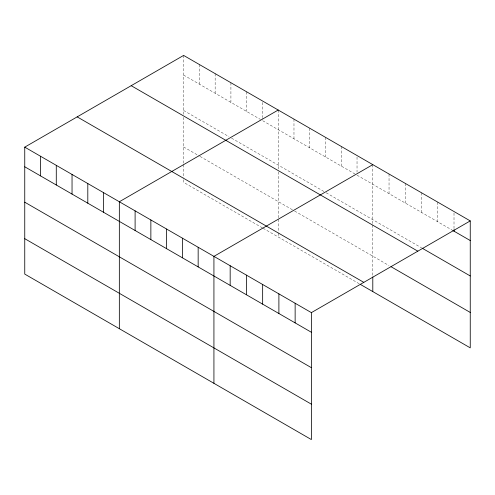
<?xml version="1.0" encoding="UTF-8"?>
<svg xmlns="http://www.w3.org/2000/svg" width="495" height="495" viewBox="0 0 495 495"><rect width="100%" height="100%" fill="white"/><g stroke="black" fill="none" stroke-linecap="round" stroke-linejoin="round"><path stroke-width="0.37" stroke-dasharray="2.48 1.86" d="M183.62 55.421L183.62 114.277M183.62 75.067L260.475 119.437M355.064 174.042L262.443 120.57L262.443 118.305M357.031 175.18L452.059 230.045M183.62 110.478L228.944 136.645M231.573 138.161L325.506 192.388M326.162 192.772L421.523 247.828M183.62 146.959L199.386 156.061M200.042 156.439L293.974 210.672M294.63 211.049L389.039 265.555M262.443 227.879L183.62 182.37L183.62 177.754M263.099 228.257L359.661 284.006M454.008 213.042L454.008 228.907M437.766 202.152L437.766 221.791M421.523 192.772L421.523 212.417M405.281 183.397L405.281 203.037M389.039 174.017L389.039 193.663M372.797 164.643L372.797 224.254M372.797 225.015L372.797 276.191M357.031 157.051L357.031 172.161M341.265 146.44L341.265 166.079M325.506 137.338L325.506 156.977M309.74 128.236L309.74 147.875M293.974 119.134L293.974 138.773M278.209 110.032L278.209 168.888M278.209 171.926L278.209 217.732M278.209 219.273L278.209 232.359M278.209 233.133L278.209 236.981M262.443 102.44L262.443 117.55M246.677 91.829L246.677 111.468M230.917 82.727L230.917 102.366M215.152 73.625L215.152 93.264M199.386 64.523L199.386 84.169M183.62 117.315L183.62 163.127M183.62 164.668L183.62 176.981"/><path stroke-width="0.74" d="M24.75 147.145L311.38 312.63L311.38 439.579L24.75 274.094L24.75 147.145L183.62 55.421L470.25 220.906L470.25 347.855L360.317 284.384M278.209 110.032L119.338 201.756L119.338 328.705M372.797 164.643L213.927 256.367L213.927 383.316M311.38 312.63L470.25 220.906M452.708 230.422L470.25 240.545M422.173 248.199L470.25 275.956M131.194 85.691L417.823 251.175M390.988 266.681L470.25 312.444M77.177 116.876L363.806 282.36M24.75 166.79L311.38 332.269M24.75 202.201L311.38 367.68M24.75 238.683L311.38 404.168M454.008 229.661L454.008 231.171M372.797 276.965L372.797 291.592M295.138 303.249L295.138 322.895M278.895 293.875L278.895 313.514M262.653 284.495L262.653 304.14M246.411 275.121L246.411 294.76M230.169 265.741L230.169 285.386M198.161 247.265L198.161 266.904M182.395 238.163L182.395 257.802M166.629 229.061L166.629 248.7M150.864 219.959L150.864 239.599M135.104 210.858L135.104 230.497M103.573 192.654L103.573 212.293M87.807 183.552L87.807 203.191M72.041 174.45L72.041 194.096M56.282 165.349L56.282 184.994M40.516 156.247L40.516 175.892"/></g></svg>
